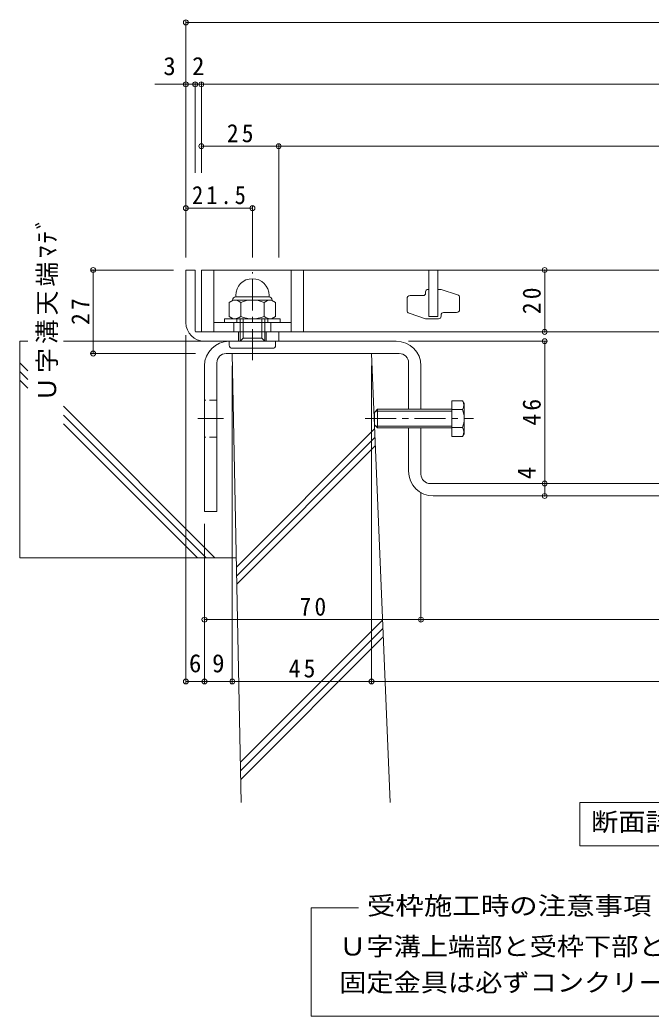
# Model space of a CAD drawing. Units: millimetres at full size; some dimension numbers follow another scale. Extents: x -407 to 421, y -392 to 305.
# Drawn here: x -406.8 to -202.8, y -281.3 to 40.5 of the extents above; entities that cross this region are included whole.
import ezdxf
from ezdxf.enums import TextEntityAlignment as Align

# ---------------------------------------------------------------- set-up
doc = ezdxf.new("R2010")
doc.units = ezdxf.units.MM
doc.header["$LTSCALE"] = 2
doc.header["$PDMODE"] = 32
doc.header["$PDSIZE"] = 1.6
doc.linetypes.add('CHAIN1', pattern=[8, 5, -1, 1, -1])
doc.linetypes.add('DASHED1', pattern=[1.8, 1.2, -0.6])
for name, color, linetype, lineweight in [('D-1_躯体', 2, 'Continuous', 9), ('D-2_仕上', 3, 'Continuous', 9), ('D-4_文字', 7, 'Continuous', 9), ('D-5_建具', 7, 'Continuous', 9), ('D-6_間仕切', 6, 'Continuous', 9), ('D-8_ハッチ', 3, 'Continuous', 9), ('D-A_インテリア', 2, 'Continuous', 9), ('D-B_衛生陶器', 2, 'Continuous', 9)]:
    doc.layers.add(name, color=color, linetype=linetype, lineweight=lineweight)
doc.styles.add('ＭＳ ゴシック', font='')
doc.styles.get('ＭＳ ゴシック').set_extended_font_data('MS Gothic')

msp = doc.modelspace()

# ---------------------------------------------------------------- linework, layer by layer
at = {"layer": 'D-1_躯体'}
for p, q in [((-350.179, -40.274), (-353.179, -40.274)), ((-353.179, -40.274), (-353.179, -57.274)), ((-350.179, -60.074), (-350.179, -40.274)), ((-323.179, -60.274), (-349.979, -60.274)), ((-336.179, -63.274), (-336.179, -60.274)), ((-327.179, -63.274), (-327.179, -60.274)), ((-323.179, -63.274), (-323.179, -60.274)), ((-347.179, -63.274), (-296.179, -63.274))]:
    msp.add_line(p, q, dxfattribs=at)
for centre, radius in [((-347.179, -57.274), 6), ((-349.979, -60.074), 0.2)]:
    msp.add_arc(centre, radius, 180, 270, dxfattribs=at)
at = {"layer": 'D-2_仕上'}
for p, q in [((-348.179, -60.274), (-348.179, -40.274)), ((-348.179, -40.274), (1.821, -40.274)), ((-344.179, -60.274), (-344.179, -40.274)), ((-319.179, -60.274), (-319.179, -40.274)), ((-315.179, -60.274), (-315.179, -40.274)), ((-274.679, -55.274), (-274.679, -40.274)), ((-271.679, -40.274), (-271.679, -55.274)), ((-275.679, -47.724), (-275.679, -47.324)), ((-274.879, -46.524), (-274.679, -46.524)), ((-271.679, -46.524), (-270.679, -46.524)), ((-270.679, -46.524), (-265.363, -48.296)), ((-281.679, -53.303), (-281.679, -49.524)), ((-280.679, -48.524), (-276.479, -48.524)), ((-264.679, -49.244), (-264.679, -53.024)), ((-275.679, -56.024), (-280.995, -54.252)), ((-265.679, -54.024), (-269.879, -54.024)), ((-319.179, -57.274), (-344.179, -57.274)), ((-337.679, -60.274), (-337.679, -57.274)), ((-325.679, -60.274), (-325.679, -57.274)), ((-271.479, -56.024), (-275.679, -56.024)), ((-274.679, -55.274), (-271.679, -55.274)), ((-270.679, -54.824), (-270.679, -55.224)), ((1.821, -60.274), (-348.179, -60.274))]:
    msp.add_line(p, q, dxfattribs=at)
for centre, radius, start, end in [((-276.479, -47.724), 0.8, 270, 0), ((-274.879, -47.324), 0.8, 90, 180), ((-280.679, -49.524), 1, 90, 180), ((-265.679, -49.244), 1, 0, 71.56505), ((-280.679, -53.303), 1, 180, 251.56505), ((-269.879, -54.824), 0.8, 90, 180), ((-265.679, -53.024), 1, 270, 0), ((-271.479, -55.224), 0.8, 270, 0)]:
    msp.add_arc(centre, radius, start, end, dxfattribs=at)
at = {"layer": 'D-4_文字'}
for p, q in [((-353.179, 40.326), (-353.179, -36.274)), ((-353.179, 39.726), (6.821, 39.726)), ((-353.179, 19.726), (-363.246, 19.726)), ((-353.179, 19.726), (-350.179, 19.726)), ((-350.179, 20.326), (-350.179, -8.839)), ((-350.179, 19.726), (-348.179, 19.726)), ((-348.179, 20.326), (-348.179, -8.839)), ((-348.179, 19.726), (1.821, 19.726)), ((-323.179, 0.326), (-323.179, -36.274)), ((-348.179, -0.274), (-323.179, -0.274)), ((-323.179, -0.274), (-23.179, -0.274)), ((-353.179, -20.274), (-331.679, -20.274)), ((-331.679, -19.674), (-331.679, -36.274)), ((-383.779, -40.274), (-357.179, -40.274)), ((-383.179, -40.274), (-383.179, -67.274)), ((-237.179, -40.274), (-237.179, -60.274)), ((-353.179, -173.809), (-353.179, -61.274)), ((-236.579, -63.274), (-281.179, -63.274)), ((-237.179, -63.274), (-237.179, -109.274)), ((-383.779, -67.274), (-350.107, -67.274)), ((-338.179, -173.809), (-338.179, -71.274)), ((-293.179, -173.809), (-293.179, -71.274)), ((-237.179, -109.274), (-237.179, -113.274)), ((-277.179, -153.831), (-277.179, -112.274)), ((-347.179, -173.809), (-347.179, -122.274)), ((-347.179, -153.231), (-277.179, -153.231)), ((-277.179, -153.231), (-69.179, -153.231)), ((-347.179, -173.209), (-353.179, -173.209)), ((-347.179, -173.209), (-338.179, -173.209)), ((-338.179, -173.209), (-293.179, -173.209)), ((-293.179, -173.209), (-53.179, -173.209))]:
    msp.add_line(p, q, dxfattribs=at)
for p in [(-353.179, 39.726), (-353.179, 19.726), (-350.179, 19.726), (-348.179, 19.726), (-348.179, -0.274), (-323.179, -0.274), (-353.179, -20.274), (-331.679, -20.274), (-383.179, -40.274), (-237.179, -40.274), (-237.179, -60.274), (-237.179, -63.274), (-383.179, -67.274), (-237.179, -109.274), (-237.179, -113.274), (-347.179, -153.231), (-277.179, -153.231), (-353.179, -173.209), (-347.179, -173.209), (-338.179, -173.209), (-293.179, -173.209)]:
    msp.add_point(p, dxfattribs=at)
at = {"layer": 'D-5_建具'}
for p, q in [((-225.779, -212.274), (-120.579, -212.274)), ((-225.779, -212.274), (-225.779, -226.274)), ((-225.779, -226.274), (-120.579, -226.274)), ((-312.637, -246.397), (-297.421, -246.397)), ((-312.637, -281.319), (-312.637, -246.397)), ((-33.721, -281.319), (-312.637, -281.319))]:
    msp.add_line(p, q, dxfattribs=at)
at = {"layer": 'D-6_間仕切'}
for p, q in [((-406.849, -63.274), (-406.849, -133.274)), ((-404.274, -63.274), (-406.849, -63.274)), ((-339.179, -63.274), (-392.786, -63.274)), ((-335.279, -212.274), (-338.179, -67.274)), ((-338.179, -67.274), (-293.179, -67.274)), ((-287.137, -212.274), (-293.179, -67.274)), ((-404.274, -72.806), (-406.849, -70.231)), ((-404.274, -75.634), (-406.849, -73.06)), ((-404.274, -78.463), (-406.849, -75.888)), ((-343.807, -133.274), (-392.786, -84.294)), ((-346.635, -133.274), (-392.786, -87.123)), ((-349.463, -133.274), (-392.786, -89.951)), ((-336.799, -136.272), (-292.164, -91.637)), ((-336.743, -139.045), (-292.051, -94.352)), ((-336.688, -141.817), (-291.938, -97.067)), ((-336.859, -133.274), (-406.849, -133.274)), ((-335.538, -199.304), (-289.592, -153.358)), ((-335.483, -202.077), (-289.479, -156.073)), ((-335.427, -204.85), (-289.366, -158.788))]:
    msp.add_line(p, q, dxfattribs=at)
at = {"layer": 'D-8_ハッチ'}
for p, q in [((-339.179, -63.274), (-285.179, -63.274)), ((-340.179, -67.274), (-284.179, -67.274)), ((-343.179, -118.274), (-343.179, -70.274)), ((-281.179, -70.274), (-281.179, -85.274)), ((-347.179, -118.274), (-347.179, -71.274)), ((-277.179, -71.274), (-277.179, -85.274)), ((-281.179, -91.274), (-281.179, -105.274)), ((-277.179, -91.274), (-277.179, -106.274)), ((-274.179, -109.274), (-72.179, -109.274)), ((-273.179, -113.274), (-73.179, -113.274)), ((-347.179, -118.274), (-343.179, -118.274))]:
    msp.add_line(p, q, dxfattribs=at)
at = {"layer": 'D-8_ハッチ', "linetype": 'DASHED1'}
for p, q in [((-343.179, -82.274), (-347.179, -82.274)), ((-343.179, -94.274), (-347.179, -94.274))]:
    msp.add_line(p, q, dxfattribs=at)
at = {"layer": 'D-8_ハッチ', "color": 7, "linetype": 'CHAIN1'}
msp.add_line((-349.307, -88.274), (-341.05, -88.274), dxfattribs=at)
at = {"layer": 'D-8_ハッチ'}
for centre, radius, start, end in [((-339.179, -71.274), 8, 90, 180), ((-285.179, -71.274), 8, 0, 90), ((-340.179, -70.274), 3, 90, 180), ((-284.179, -70.274), 3, 0, 90), ((-273.179, -105.274), 8, 180, 270), ((-274.179, -106.274), 3, 180, 270)]:
    msp.add_arc(centre, radius, start, end, dxfattribs=at)
at = {"layer": 'D-A_インテリア'}
for p, q in [((-267.221, -82.5), (-263.725, -82.5)), ((-267.221, -82.5), (-267.221, -94.047)), ((-263.725, -82.5), (-263.221, -83.374)), ((-263.221, -83.374), (-263.221, -93.174)), ((-291.221, -85.274), (-292.221, -86.274)), ((-292.221, -86.274), (-292.221, -90.274)), ((-267.221, -85.874), (-291.821, -85.874)), ((-291.221, -85.274), (-291.221, -91.274)), ((-267.221, -85.274), (-291.221, -85.274)), ((-267.221, -85.387), (-263.725, -85.387)), ((-291.221, -91.274), (-292.221, -90.274)), ((-267.221, -90.674), (-291.821, -90.674)), ((-267.221, -91.274), (-291.221, -91.274)), ((-267.221, -91.16), (-263.725, -91.16)), ((-263.725, -94.047), (-263.221, -93.174)), ((-267.221, -94.047), (-263.725, -94.047))]:
    msp.add_line(p, q, dxfattribs=at)
at = {"layer": 'D-A_インテリア', "color": 7, "linetype": 'CHAIN1'}
msp.add_line((-295.221, -88.274), (-260.221, -88.274), dxfattribs=at)
at = {"layer": 'D-A_インテリア'}
for centre, radius, start, end in [((-266.225, -83.943), 2.887, 330.00001, 29.99999), ((-271.735, -88.274), 8.514, 340.18087, 19.81913), ((-266.225, -92.604), 2.887, 330.00001, 29.99999)]:
    msp.add_arc(centre, radius, start, end, dxfattribs=at)
at = {"layer": 'D-B_衛生陶器', "color": 7, "linetype": 'CHAIN1'}
msp.add_line((-331.679, -69.355), (-331.679, -40.947), dxfattribs=at)
at = {"layer": 'D-B_衛生陶器'}
for p, q in [((-339.184, -50.726), (-339.184, -55.321)), ((-338.079, -49.974), (-338.079, -50.088)), ((-337.079, -48.974), (-337.079, -48.474)), ((-326.279, -48.974), (-337.079, -48.974)), ((-335.432, -50.726), (-335.432, -55.321)), ((-327.926, -50.726), (-327.926, -55.321)), ((-326.279, -48.974), (-326.279, -48.474)), ((-325.477, -49.974), (-324.173, -50.726)), ((-325.279, -49.974), (-325.279, -50.088)), ((-324.173, -50.726), (-324.173, -55.321)), ((-340.679, -57.274), (-340.679, -56.074)), ((-340.679, -56.074), (-322.679, -56.074)), ((-322.679, -57.274), (-340.679, -57.274)), ((-337.881, -56.074), (-339.184, -55.321)), ((-336.679, -56.074), (-336.679, -57.274)), ((-335.679, -63.274), (-335.679, -56.074)), ((-334.679, -62.274), (-334.679, -56.074)), ((-327.679, -63.274), (-327.679, -56.074)), ((-326.679, -56.074), (-326.679, -57.274)), ((-325.477, -56.074), (-324.173, -55.321)), ((-322.679, -56.074), (-322.679, -57.274)), ((-339.179, -64.574), (-339.179, -63.274)), ((-335.679, -63.274), (-334.679, -62.274)), ((-327.679, -63.274), (-328.679, -62.274)), ((-324.179, -64.574), (-324.179, -63.274)), ((-338.179, -65.574), (-325.179, -65.574))]:
    msp.add_line(p, q, dxfattribs=at)
for points in [[(-325.477, -49.974), (-337.881, -49.974), (-339.184, -50.726)], [(-334.679, -62.274), (-328.679, -62.274), (-328.679, -56.074)]]:
    msp.add_lwpolyline(points, dxfattribs=at)
for centre, radius, start, end in [((-331.679, -48.474), 5.4, 0, 180), ((-337.079, -49.974), 1, 90, 180), ((-337.881, -54.337), 4.363, 55.84651, 90.00017), ((-331.679, -59.708), 9.734, 67.32404, 112.67596), ((-325.477, -54.337), 4.363, 89.99983, 124.15349), ((-326.279, -49.974), 1, 0, 90), ((-337.881, -51.711), 4.363, 269.99983, 304.15349), ((-331.679, -46.339), 9.734, 247.32404, 292.67596), ((-325.477, -51.711), 4.363, 235.84651, 270.00017), ((-338.179, -64.574), 1, 180, 270), ((-325.179, -64.574), 1, 270, 0)]:
    msp.add_arc(centre, radius, start, end, dxfattribs=at)

# ---------------------------------------------------------------- texts
at = {"layer": 'D-4_文字', "color": 2, "style": 'ＭＳ ゴシック'}
for s, p in [('3', (-360.471, 20.926)), ('2', (-351.179, 20.926)), ('6', (-352.179, -172.009)), ('9', (-344.679, -172.009))]:
    msp.add_text(s, height=5.865, dxfattribs=at).set_placement(p, align=Align.BOTTOM_LEFT)
msp.add_text('4', height=5.865, rotation=90, dxfattribs=at).set_placement((-238.379, -107.846), align=Align.BOTTOM_LEFT)
at = {"layer": 'D-4_文字', "color": 2, "char_height": 5.865, "attachment_point": 7, "style": 'ＭＳ ゴシック'}
for s, insert in [('\\T1.27;\\W0.95;25', (-339.929, 0.926)), ('\\T1.28;\\W0.9;21.5', (-351.179, -19.074)), ('\\T1.27;\\W0.95;70', (-316.429, -152.031)), ('\\T1.27;\\W0.95;45', (-319.929, -172.009))]:
    msp.add_mtext(s, dxfattribs=dict(at, insert=insert))
at = {"layer": 'D-4_文字', "color": 2, "char_height": 5.865, "attachment_point": 7, "rotation": 90, "style": 'ＭＳ ゴシック'}
for s, insert in [('\\T1.16;Ｕ字溝天端ﾏﾃﾞ', (-394.503, -82.774)), ('\\T1.27;\\W0.95;20', (-238.379, -54.524)), ('\\T1.27;\\W0.95;27', (-384.379, -58.024)), ('\\T1.27;\\W0.95;46', (-238.379, -90.524))]:
    msp.add_mtext(s, dxfattribs=dict(at, insert=insert))
at = {"layer": 'D-5_建具', "color": 2, "style": 'ＭＳ ゴシック'}
for s, width, p in [('断面詳細図\u3000Ｓ＝１：２', 1.1, (-222.179, -223.274)), ('受枠施工時の注意事項', 1.15, (-294.643, -250.366)), ('Ｕ字溝上端部と受枠下部とのすきまはモルタル等で埋めて下さい。', 1.1, (-303.643, -263.507)), ('固定金具は必ずコンクリート等で固定して下さい。', 1.1, (-303.643, -275.167))]:
    msp.add_text(s, height=5.865, dxfattribs=dict(at, width=width)).set_placement(p, align=Align.BOTTOM_LEFT)

doc.saveas('drawing.dxf')
